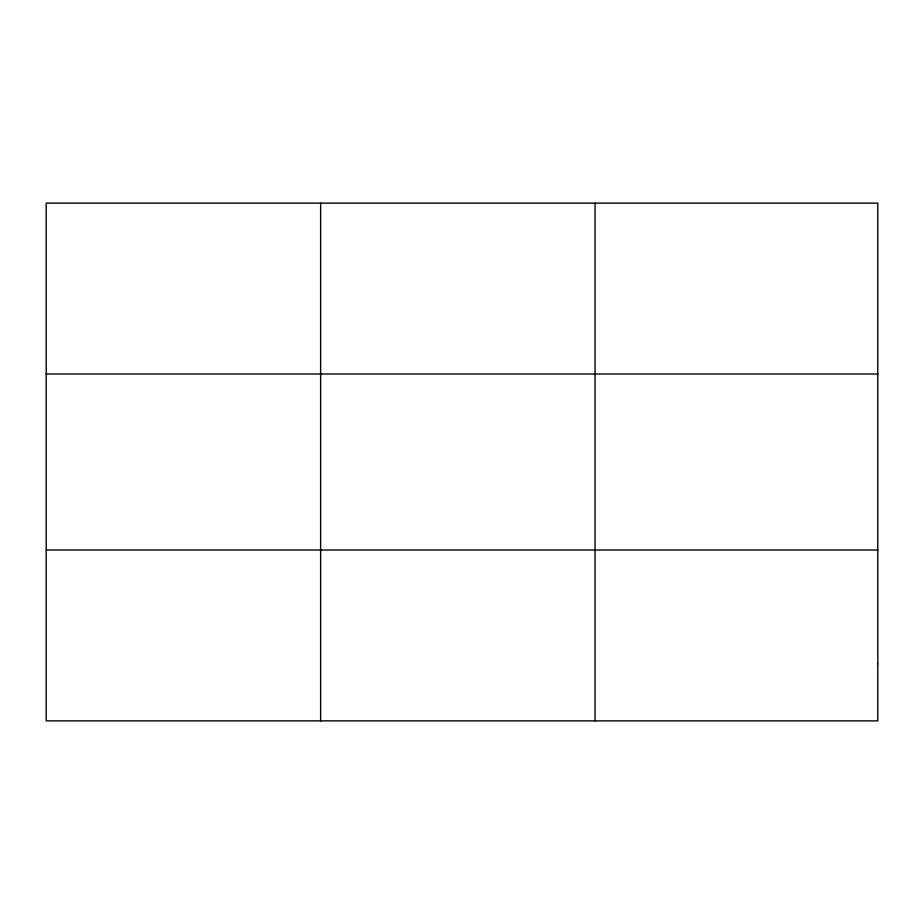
<?xml version="1.0" encoding="UTF-8"?>
<svg xmlns="http://www.w3.org/2000/svg" width="924" height="924" viewBox="0 0 924 924"><rect width="100%" height="100%" fill="white"/><g stroke="black" fill="none" stroke-linecap="round" stroke-linejoin="round"><path stroke-width="1.39" d="M320.628 203.13L320.628 720.87M595.056 203.13L595.056 720.87M46.2 373.989L877.8 373.989M46.2 550.011L877.8 550.011M877.8 663.917L877.8 720.87L46.2 720.87L46.2 203.13L877.8 203.13L877.8 663.917"/></g></svg>
